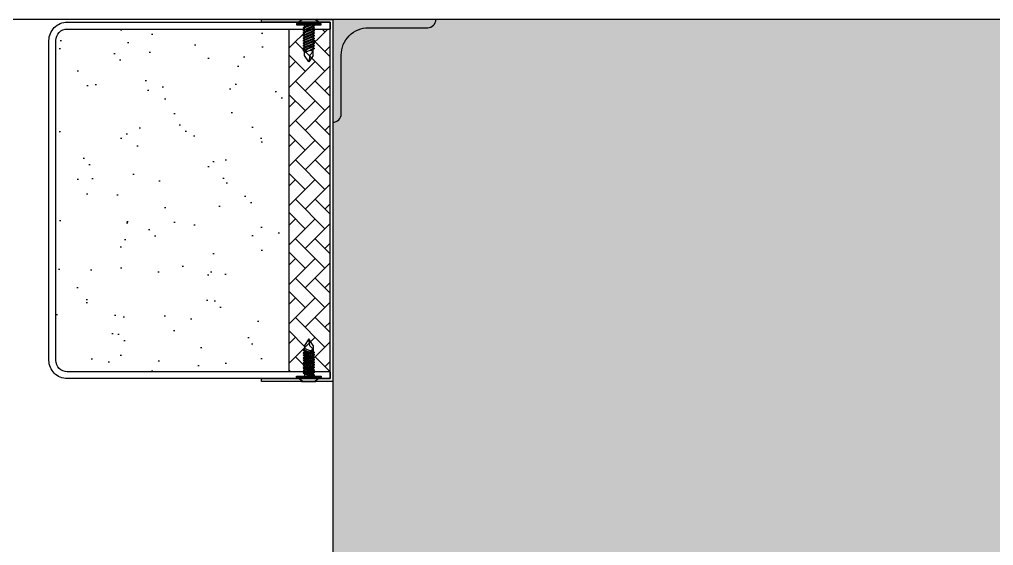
# Model space of a CAD drawing. Header units: millimetres. Extents: x 0 to 420000, y 0 to 297000.
# Drawn here: x 230784 to 231494, y 44066 to 44450 of the extents above; entities that cross this region are included whole.
import ezdxf

# ---------------------------------------------------------------- set-up
doc = ezdxf.new("R2010")
doc.units = ezdxf.units.MM
doc.linetypes.add('CEN', pattern=[62, 60, -1, 0, -1])
for name, color, linetype, lineweight in [('A-AXIS-LINE', 1, 'CEN', 15), ('A-ELEV-LIN2', 7, 'Continuous', 25), ('A-XXXX-STL', 3, 'Continuous', 25)]:
    doc.layers.add(name, color=color, linetype=linetype, lineweight=lineweight)
for name, color, linetype in [('A-CONC-SOLD', 253, 'CEN'), ('BOLT', 8, 'Continuous'), ('dockseal', 50, 'Continuous'), ('SECTION$0$AA-WAXS-FRAM', 4, 'Continuous')]:
    doc.layers.add(name, color=color, linetype=linetype)
doc.layers.add('A-XXXX-NPLT', color=144, linetype='Continuous', lineweight=15, plot=False)

# ---------------------------------------------------------------- blocks, each defined once
blk = doc.blocks.new('axis(211208)')
at = {"layer": 'A-AXIS-LINE', "ltscale": 1000}
blk.add_line((4631788.06, -421118.71), (4955413.06, -421118.71), dxfattribs=at)
blk = doc.blocks.new('냉동오버헤드(220321)')
at = {"ltscale": 0.002}
h = blk.add_hatch(dxfattribs=at)
h.set_pattern_fill('AR-HBONE', color=256, scale=0.1, angle=-90, style=0)
h.set_pattern_definition([(315, (50958730.622, 21380502.153), (14.3684097937, -4e-15), [30.48, -10.16]), (45, (50958737.806, 21380494.969), (14.3684097937, -4e-15), [30.48, -10.16])])
h.paths.add_polyline_path([(802.01, -257), (832.01, -257), (832.01, -7), (802.01, -7)])
h = blk.add_hatch(dxfattribs=at)
h.set_pattern_fill('AR-SAND', color=256, angle=-90, style=0)
h.set_pattern_definition([(307.5, (-21378898.76, 50948742.176), (48.941323733, 1.600031296), [0, -38.608, 0, -43.18, 0, -41.275]), (277.5, (-21378898.76, 50948742.176), (71.68251006, -44.95232831), [0, -20.828, 0, -34.798, 0, -13.335]), (237.5, (-21378898.76, 50948773.42), (0.143718468, -79.099237024), [0, -12.7, 0, -45.72, 0, -59.69]), (227.5, (-21378898.76, 50948773.42), (22.292932326, -76.35564525), [0, -6.35, 0, -29.972, 0, -34.29])])
h.paths.add_polyline_path([(993.67, -7, -0.414214), (1002.01, -15.33), (1002.01, -248.67, -0.414214), (993.67, -257), (832.01, -257), (832.01, -7)])
blk.add_line((800.01, 0, 14.05), (1050.01, 0, 14.05))
at = {"color": 0, "ltscale": 0.002}
for p, q in [((802, -2, -23.89), (802, -7, -23.89)), ((802, -2.03, 14.05), (802, -7.03, 14.05)), ((802.01, -2, 14.05), (802.01, -7, 14.05)), ((802.01, -257, 14.05), (802.01, -262, 14.05))]:
    blk.add_line(p, q, dxfattribs=at)
at = {"ltscale": 0.002, "elevation": 14.05}
blk.add_lwpolyline([(852.01, -2), (852.01, 0), (800.01, 0), (800.01, -264), (852.01, -264), (852.01, -262), (802.01, -262), (802.01, -2)], close=True, dxfattribs=at)
at = {"layer": 'A-XXXX-STL', "elevation": 14.05}
blk.add_lwpolyline([(725.01, 0), (800.01, 0), (800.01, -75), (800.01, -75, -0.414214), (794.01, -69), (794.01, -26, 0.414214), (774.01, -6), (731.01, -6, -0.414214), (725.01, 0)], format="xyb", close=True, dxfattribs=at)
at = {"layer": 'BOLT', "color": 10}
for p, q in [((821.85, -8.03, 14.05), (813.55, -4.62, 14.05)), ((821.85, -8.03, 14.05), (813.55, -4.62, 14.05)), ((821.85, -9.87, 14.05), (813.55, -6.45, 14.05)), ((821.85, -9.87, 14.05), (813.55, -6.45, 14.05)), ((821.85, -6.2, 14.05), (815.95, -3.8, 14.05)), ((821.85, -11.7, 14.05), (813.55, -8.28, 14.05)), ((821.85, -11.7, 14.05), (813.55, -8.28, 14.05)), ((821.85, -13.53, 14.05), (813.55, -10.11, 14.05)), ((821.85, -13.53, 14.05), (813.55, -10.11, 14.05)), ((821.85, -15.36, 14.05), (813.55, -11.95, 14.05)), ((821.85, -15.36, 14.05), (813.55, -11.95, 14.05)), ((821.85, -17.2, 14.05), (813.55, -13.78, 14.05)), ((821.85, -17.2, 14.05), (813.55, -13.78, 14.05)), ((821.85, -19.03, 14.05), (813.55, -15.61, 14.05)), ((821.85, -19.03, 14.05), (813.55, -15.61, 14.05)), ((821.85, -20.86, 14.05), (813.55, -17.45, 14.05)), ((821.85, -20.86, 14.05), (813.55, -17.45, 14.05)), ((821.85, -22.7, 14.05), (813.55, -19.28, 14.05)), ((821.85, -22.7, 14.05), (813.55, -19.28, 14.05)), ((816.56, -22.35, 14.05), (813.55, -21.11, 14.05)), ((816.56, -22.35, 14.05), (813.55, -21.11, 14.05)), ((821.85, -241.3, 14.05), (813.55, -244.72, 14.05)), ((821.85, -241.3, 14.05), (813.55, -244.72, 14.05)), ((816.56, -241.65, 14.05), (813.55, -242.89, 14.05)), ((816.56, -241.65, 14.05), (813.55, -242.89, 14.05)), ((821.85, -243.14, 14.05), (813.55, -246.55, 14.05)), ((821.85, -243.14, 14.05), (813.55, -246.55, 14.05)), ((821.85, -244.97, 14.05), (813.55, -248.39, 14.05)), ((821.85, -244.97, 14.05), (813.55, -248.39, 14.05)), ((821.85, -246.8, 14.05), (813.55, -250.22, 14.05)), ((821.85, -246.8, 14.05), (813.55, -250.22, 14.05)), ((821.85, -248.64, 14.05), (813.55, -252.05, 14.05)), ((821.85, -248.64, 14.05), (813.55, -252.05, 14.05)), ((821.85, -250.47, 14.05), (813.55, -253.89, 14.05)), ((821.85, -250.47, 14.05), (813.55, -253.89, 14.05)), ((821.85, -252.3, 14.05), (813.55, -255.72, 14.05)), ((821.85, -252.3, 14.05), (813.55, -255.72, 14.05)), ((821.85, -254.13, 14.05), (813.55, -257.55, 14.05)), ((821.85, -254.13, 14.05), (813.55, -257.55, 14.05)), ((821.85, -255.97, 14.05), (813.55, -259.38, 14.05)), ((821.85, -255.97, 14.05), (813.55, -259.38, 14.05)), ((821.85, -257.8, 14.05), (815.95, -260.2, 14.05))]:
    blk.add_line(p, q, dxfattribs=at)
at = {"layer": 'BOLT'}
for p, q in [((814.55, -4.62, 14.05), (814.55, -3.8, 14.05)), ((814.55, -6.45, 14.05), (814.55, -5.42, 14.05)), ((820.85, -5.4, 14.05), (820.85, -3.8, 14.05)), ((820.85, -7.23, 14.05), (820.85, -6.2, 14.05)), ((814.55, -8.28, 14.05), (814.55, -7.25, 14.05)), ((814.55, -10.11, 14.05), (814.55, -9.09, 14.05)), ((814.55, -11.95, 14.05), (814.55, -10.92, 14.05)), ((814.55, -13.78, 14.05), (814.55, -12.75, 14.05)), ((820.85, -9.06, 14.05), (820.85, -8.03, 14.05)), ((820.85, -10.89, 14.05), (820.85, -9.87, 14.05)), ((820.85, -12.73, 14.05), (820.85, -11.7, 14.05)), ((820.85, -14.56, 14.05), (820.85, -13.53, 14.05)), ((814.55, -15.61, 14.05), (814.55, -14.58, 14.05)), ((814.55, -17.45, 14.05), (814.55, -16.42, 14.05)), ((814.55, -19.28, 14.05), (814.55, -18.25, 14.05)), ((814.55, -21.11, 14.05), (814.55, -20.08, 14.05)), ((820.85, -16.39, 14.05), (820.85, -15.36, 14.05)), ((820.85, -18.23, 14.05), (820.85, -17.2, 14.05)), ((820.85, -20.06, 14.05), (820.85, -19.03, 14.05)), ((820.85, -21.89, 14.05), (820.85, -20.86, 14.05)), ((814.55, -26.17, 14.05), (814.55, -21.92, 14.05)), ((820.85, -26.17, 14.05), (820.85, -22.7, 14.05)), ((814.55, -237.83, 14.05), (814.55, -242.08, 14.05)), ((820.85, -237.83, 14.05), (820.85, -241.3, 14.05)), ((814.55, -242.89, 14.05), (814.55, -243.92, 14.05)), ((814.55, -244.72, 14.05), (814.55, -245.75, 14.05)), ((814.55, -246.55, 14.05), (814.55, -247.58, 14.05)), ((814.55, -248.39, 14.05), (814.55, -249.42, 14.05)), ((820.85, -242.11, 14.05), (820.85, -243.14, 14.05)), ((820.85, -243.94, 14.05), (820.85, -244.97, 14.05)), ((820.85, -245.77, 14.05), (820.85, -246.8, 14.05)), ((820.85, -247.61, 14.05), (820.85, -248.64, 14.05)), ((814.55, -250.22, 14.05), (814.55, -251.25, 14.05)), ((814.55, -252.05, 14.05), (814.55, -253.08, 14.05)), ((814.55, -253.89, 14.05), (814.55, -254.91, 14.05)), ((820.85, -249.44, 14.05), (820.85, -250.47, 14.05)), ((820.85, -251.27, 14.05), (820.85, -252.3, 14.05)), ((820.85, -253.11, 14.05), (820.85, -254.13, 14.05)), ((820.85, -254.94, 14.05), (820.85, -255.97, 14.05)), ((814.55, -255.72, 14.05), (814.55, -256.75, 14.05)), ((814.55, -257.55, 14.05), (814.55, -258.58, 14.05)), ((814.55, -259.38, 14.05), (814.55, -260.2, 14.05)), ((820.85, -256.77, 14.05), (820.85, -257.8, 14.05)), ((820.85, -258.6, 14.05), (820.85, -260.2, 14.05)), ((822.95, -264, 14.05), (812.45, -264, 14.05))]:
    blk.add_line(p, q, dxfattribs=at)
at = {"layer": 'BOLT', "elevation": 14.05}
for points in [[(813.4, 0), (822, 0), (826.7, -3), (808.7, -3)], [(808.7, -3), (826.7, -3), (826.7, -3.8), (808.7, -3.8)], [(813.55, -4.62), (814.55, -5.42), (820.85, -8.03), (821.85, -8.03), (820.85, -7.23), (814.55, -4.62)], [(813.55, -6.45), (814.55, -7.25), (820.85, -9.87), (821.85, -9.87), (820.85, -9.06), (814.55, -6.45)], [(813.55, -8.28), (814.55, -9.09), (820.85, -11.7), (821.85, -11.7), (820.85, -10.89), (814.55, -8.28)], [(813.55, -10.11), (814.55, -10.92), (820.85, -13.53), (821.85, -13.53), (820.85, -12.73), (814.55, -10.11)], [(813.55, -11.95), (814.55, -12.75), (820.85, -15.36), (821.85, -15.36), (820.85, -14.56), (814.55, -11.95)], [(813.55, -13.78), (814.55, -14.58), (820.85, -17.2), (821.85, -17.2), (820.85, -16.39), (814.55, -13.78)], [(813.55, -15.61), (814.55, -16.42), (820.85, -19.03), (821.85, -19.03), (820.85, -18.23), (814.55, -15.61)], [(813.55, -17.45), (814.55, -18.25), (820.85, -20.86), (821.85, -20.86), (820.85, -20.06), (814.55, -17.45)], [(813.55, -19.28), (814.55, -20.08), (820.85, -22.7), (821.85, -22.7), (820.85, -21.89), (814.55, -19.28)], [(813.55, -21.11), (814.55, -21.92), (815.56, -22.35), (816.56, -22.35), (815.56, -21.55), (814.55, -21.11)], [(813.55, -244.72), (814.55, -243.92), (820.85, -241.3), (821.85, -241.3), (820.85, -242.11), (814.55, -244.72)], [(813.55, -242.89), (814.55, -242.08), (815.56, -241.65), (816.56, -241.65), (815.56, -242.45), (814.55, -242.89)], [(813.55, -246.55), (814.55, -245.75), (820.85, -243.14), (821.85, -243.14), (820.85, -243.94), (814.55, -246.55)], [(813.55, -248.39), (814.55, -247.58), (820.85, -244.97), (821.85, -244.97), (820.85, -245.77), (814.55, -248.39)], [(813.55, -250.22), (814.55, -249.42), (820.85, -246.8), (821.85, -246.8), (820.85, -247.61), (814.55, -250.22)], [(813.55, -252.05), (814.55, -251.25), (820.85, -248.64), (821.85, -248.64), (820.85, -249.44), (814.55, -252.05)], [(813.55, -253.89), (814.55, -253.08), (820.85, -250.47), (821.85, -250.47), (820.85, -251.27), (814.55, -253.89)], [(813.55, -255.72), (814.55, -254.91), (820.85, -252.3), (821.85, -252.3), (820.85, -253.11), (814.55, -255.72)], [(813.55, -257.55), (814.55, -256.75), (820.85, -254.13), (821.85, -254.13), (820.85, -254.94), (814.55, -257.55)], [(808.7, -261), (826.7, -261), (826.7, -260.2), (808.7, -260.2)], [(813.4, -264), (822, -264), (826.7, -261), (808.7, -261)], [(813.55, -259.38), (814.55, -258.58), (820.85, -255.97), (821.85, -255.97), (820.85, -256.77), (814.55, -259.38)]]:
    blk.add_lwpolyline(points, close=True, dxfattribs=at)
for points in [[(814.55, -4.21), (813.55, -4.62), (814.55, -3.81)], [(814.55, -6.05), (813.55, -6.45), (814.55, -5.64)], [(815.07, -3.8), (820.85, -6.2), (821.85, -6.2), (820.85, -5.4), (817.01, -3.8)], [(820.85, -6.6), (821.85, -6.2), (820.85, -7)], [(814.55, -7.88), (813.55, -8.28), (814.55, -7.48)], [(814.55, -9.71), (813.55, -10.11), (814.55, -9.31)], [(814.55, -11.55), (813.55, -11.95), (814.55, -11.14)], [(814.55, -13.38), (813.55, -13.78), (814.55, -12.98)], [(820.85, -8.43), (821.85, -8.03), (820.85, -8.84)], [(820.85, -8.43), (821.85, -8.03), (820.85, -8.84)], [(820.85, -10.27), (821.85, -9.87), (820.85, -10.67)], [(820.85, -10.27), (821.85, -9.87), (820.85, -10.67)], [(820.85, -12.1), (821.85, -11.7), (820.85, -12.5)], [(820.85, -12.1), (821.85, -11.7), (820.85, -12.5)], [(820.85, -13.93), (821.85, -13.53), (820.85, -14.34)], [(820.85, -13.93), (821.85, -13.53), (820.85, -14.34)], [(814.55, -15.21), (813.55, -15.61), (814.55, -14.81)], [(814.55, -17.04), (813.55, -17.45), (814.55, -16.64)], [(814.55, -18.88), (813.55, -19.28), (814.55, -18.48)], [(814.55, -20.71), (813.55, -21.11), (814.55, -20.31)], [(820.85, -15.77), (821.85, -15.36), (820.85, -16.17)], [(820.85, -15.77), (821.85, -15.36), (820.85, -16.17)], [(820.85, -17.6), (821.85, -17.2), (820.85, -18)], [(820.85, -17.6), (821.85, -17.2), (820.85, -18)], [(820.85, -19.43), (821.85, -19.03), (820.85, -19.83)], [(820.85, -19.43), (821.85, -19.03), (820.85, -19.83)], [(820.85, -21.27), (821.85, -20.86), (820.85, -21.67)], [(820.85, -21.27), (821.85, -20.86), (820.85, -21.67)], [(820.85, -24.13), (816.56, -22.32), (814.55, -23.49), (816.97, -26), (817.7, -30.97)], [(814.55, -26.17), (817.7, -30.97), (820.85, -26.17)], [(820.85, -23.1), (821.85, -22.7), (820.85, -23.5)], [(820.85, -23.1), (821.85, -22.7), (820.85, -23.5)], [(820.85, -239.87), (816.56, -241.68), (814.55, -240.51), (816.97, -238), (817.7, -233.03)], [(814.55, -237.83), (817.7, -233.03), (820.85, -237.83)], [(820.85, -240.9), (821.85, -241.3), (820.85, -240.5)], [(820.85, -240.9), (821.85, -241.3), (820.85, -240.5)], [(814.55, -243.29), (813.55, -242.89), (814.55, -243.69)], [(814.55, -245.12), (813.55, -244.72), (814.55, -245.52)], [(814.55, -246.96), (813.55, -246.55), (814.55, -247.36)], [(814.55, -248.79), (813.55, -248.39), (814.55, -249.19)], [(820.85, -242.73), (821.85, -243.14), (820.85, -242.33)], [(820.85, -242.73), (821.85, -243.14), (820.85, -242.33)], [(820.85, -244.57), (821.85, -244.97), (820.85, -244.17)], [(820.85, -244.57), (821.85, -244.97), (820.85, -244.17)], [(820.85, -246.4), (821.85, -246.8), (820.85, -246)], [(820.85, -246.4), (821.85, -246.8), (820.85, -246)], [(820.85, -248.23), (821.85, -248.64), (820.85, -247.83)], [(820.85, -248.23), (821.85, -248.64), (820.85, -247.83)], [(814.55, -250.62), (813.55, -250.22), (814.55, -251.02)], [(814.55, -252.45), (813.55, -252.05), (814.55, -252.86)], [(814.55, -254.29), (813.55, -253.89), (814.55, -254.69)], [(820.85, -250.07), (821.85, -250.47), (820.85, -249.66)], [(820.85, -250.07), (821.85, -250.47), (820.85, -249.66)], [(820.85, -251.9), (821.85, -252.3), (820.85, -251.5)], [(820.85, -251.9), (821.85, -252.3), (820.85, -251.5)], [(820.85, -253.73), (821.85, -254.13), (820.85, -253.33)], [(820.85, -253.73), (821.85, -254.13), (820.85, -253.33)], [(820.85, -255.57), (821.85, -255.97), (820.85, -255.16)], [(820.85, -255.57), (821.85, -255.97), (820.85, -255.16)], [(814.55, -256.12), (813.55, -255.72), (814.55, -256.52)], [(814.55, -257.95), (813.55, -257.55), (814.55, -258.36)], [(814.55, -259.79), (813.55, -259.38), (814.55, -260.19)], [(815.07, -260.2), (820.85, -257.8), (821.85, -257.8), (820.85, -258.6), (817.01, -260.2)], [(820.85, -257.4), (821.85, -257.8), (820.85, -257)]]:
    blk.add_lwpolyline(points, dxfattribs=at)
at = {"layer": 'dockseal', "color": 0}
blk.add_line((832.01, -257, 14.05), (832.01, -7, 14.05), dxfattribs=at)
at = {"layer": 'dockseal', "color": 0, "elevation": 14.05}
for points in [[(802.01, -262), (993.67, -262, 0.414214), (1007.01, -248.67), (1007.01, -15.33, 0.414214), (993.67, -2), (802.01, -2)], [(802.01, -257), (993.67, -257, 0.414214), (1002.01, -248.67), (1002.01, -15.33, 0.414214), (993.67, -7), (802.01, -7)]]:
    blk.add_lwpolyline(points, format="xyb", dxfattribs=at)
at = {"layer": 'SECTION$0$AA-WAXS-FRAM', "elevation": 14.05}
blk.add_lwpolyline([(725.01, 0), (800.01, 0), (800.01, -75), (800.01, -75, -0.414214), (794.01, -69), (794.01, -26, 0.414214), (774.01, -6), (731.01, -6, -0.414214), (725.01, 0)], format="xyb", close=True, dxfattribs=at)
blk = doc.blocks.new('오버헤드도어(저온2)(220321)(3F)')
at = {"xscale": -1}
blk.add_blockref('냉동오버헤드(220321)', (800, 0, -14.05), dxfattribs=at)
blk = doc.blocks.new('3층')
blk.add_blockref('오버헤드도어(저온2)(220321)(3F)', (4801323.77, -411118.71))
blk = doc.blocks.new('PG12(저온창고)')
at = {"layer": 'A-CONC-SOLD'}
h = blk.add_hatch(color=256, dxfattribs=at)
h.dxf.hatch_style = 1
h.paths.add_polyline_path([(275, 2300), (475, 2300), (475, 1300), (275, 1300)], flags=17)
h.paths.add_polyline_path([(275, 1300), (475, 1300), (475, 0), (-375, 0), (-375, 630), (-225, 630), (-225, 1150), (5, 1150), (45, 250), (225, 250), (275, 350)])
h.paths.add_polyline_path([(-225, 2450), (475, 2450), (475, 2300), (275, 2300), (275, 1300), (275, 350), (225, 250), (45, 250), (5, 1150), (-225, 1150)])
at = {"layer": 'A-ELEV-LIN2'}
blk.add_lwpolyline([(475, 2450), (-225, 2450), (-225, 1150)], dxfattribs=at)
at = {"layer": 'A-XXXX-NPLT'}
blk.add_lwpolyline([(475, 0), (-375, 0), (-375, 630), (-225, 630), (-225, 2450), (475, 2450)], close=True, dxfattribs=at)
blk = doc.blocks.new('냉동층(220321)')
blk.add_blockref('PG12(저온창고)', (4801548.76, -403568.71))

msp = doc.modelspace()

# ---------------------------------------------------------------- block references
for name, p in [('3층', (-4570311.26, 455568.71)), ('냉동층(220321)', (-4570311.26, 445568.71))]:
    msp.add_blockref(name, p)
at = {"layer": 'A-AXIS-LINE'}
msp.add_blockref('axis(211208)', (-4581588.06, 465568.71), dxfattribs=at)

doc.saveas('drawing.dxf')
